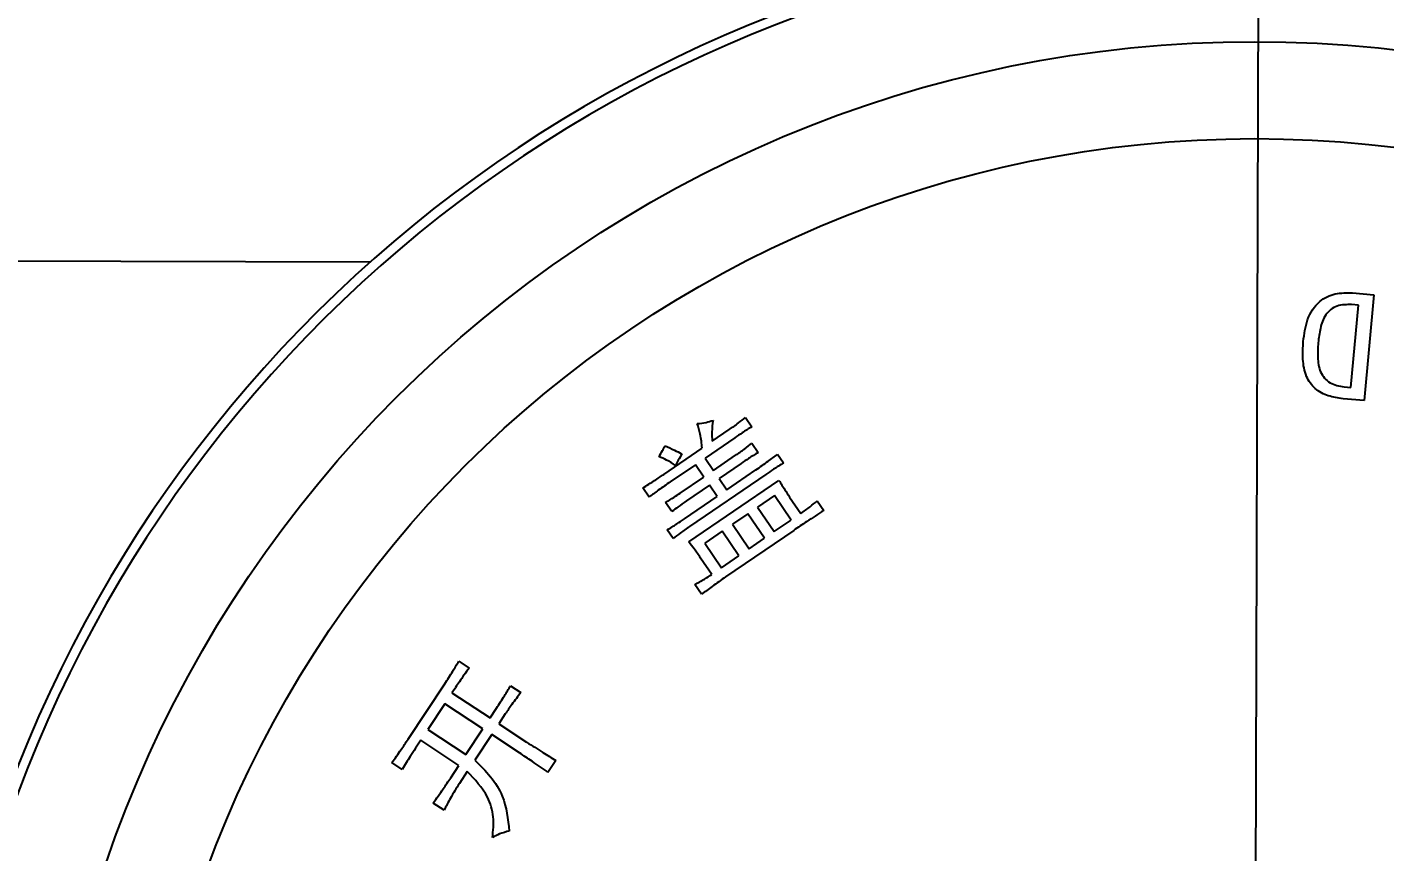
# Model space of a CAD drawing. Header units: millimetres. Extents: x 2928 to 3086, y 1537 to 1648.
# Drawn here: x 2967.46 to 2974.45, y 1622.5 to 1626.76 of the extents above; entities that cross this region are included whole.
import ezdxf

# ---------------------------------------------------------------- set-up
doc = ezdxf.new("R2010")
doc.units = ezdxf.units.MM
doc.layers.add('标注层', color=4, linetype='Continuous', lineweight=25)
doc.styles.get("Standard").update_dxf_attribs({"font": 'arial.ttf'})
doc.dimstyles.new('ISO-25', dxfattribs={"dimtxt": 2.5, "dimasz": 2.5, "dimexe": 1.25, "dimexo": 0.625, "dimtad": 1, "dimtxsty": 'Standard', "dimcen": 2.5, "dimadec": 0, "dimazin": 0, "dimtfac": 1, "dimtmove": 0, "dimatfit": 3, "dimfxl": 0, "dimarcsym": 0})

# ---------------------------------------------------------------- blocks, each defined once
blk = doc.blocks.new('*D28')
at = {"layer": 'Defpoints', "color": 0, "transparency": 16777216}
for p in [(2990.4245, 1637.2623), (2990.4245, 1632.3706), (2955.6801, 1620.4897)]:
    blk.add_point(p, dxfattribs=at)
at = {"layer": '标注层', "color": 0, "lineweight": -2, "transparency": 16777216}
for p, q in [((2955.6801, 1620.4897), (2955.6801, 1639.2623)), ((2990.4245, 1632.3706), (2990.4245, 1639.2623)), ((2959.7601, 1637.2623), (2986.3445, 1637.2623))]:
    blk.add_line(p, q, dxfattribs=at)
at = {"layer": '标注层', "color": 0, "transparency": 16777216}
for points in [[(2959.7601, 1637.9423), (2959.7601, 1636.5823), (2955.6801, 1637.2623)], [(2986.3445, 1637.9423), (2986.3445, 1636.5823), (2990.4245, 1637.2623)]]:
    blk.add_solid(points, dxfattribs=at)
at = {"layer": '标注层', "color": 0, "transparency": 16777216, "insert": (2973.0523, 1640.5745), "char_height": 3.5, "attachment_point": 5}
blk.add_mtext('345', dxfattribs=at)

msp = doc.modelspace()

# ---------------------------------------------------------------- linework, layer by layer
at = {"color": 7, "linetype": 'Continuous', "lineweight": 25}
for p, q in [((2973.7552, 1612.6531), (2973.8049, 1628.2118)), ((2966.7964, 1625.5542), (2969.2233, 1625.5465)), ((2974.2853, 1625.3865), (2974.3938, 1625.3767)), ((2974.3938, 1625.3767), (2974.3443, 1624.8311)), ((2974.2764, 1624.8983), (2974.3149, 1625.3227)), ((2974.3149, 1625.3227), (2974.2798, 1625.3258)), ((2974.2413, 1624.9015), (2974.2764, 1624.8983)), ((2974.3443, 1624.8311), (2974.2358, 1624.8409)), ((2971.1575, 1624.7437), (2971.1899, 1624.6963)), ((2970.9855, 1624.6219), (2971.0724, 1624.6815)), ((2971.1012, 1624.6393), (2970.9483, 1624.5346)), ((2971.1901, 1624.6111), (2971.2226, 1624.5637)), ((2970.7351, 1624.4504), (2970.9328, 1624.5858)), ((2970.9483, 1624.5346), (2970.9917, 1624.4713)), ((2970.9917, 1624.4713), (2971.1051, 1624.549)), ((2971.322, 1624.5544), (2971.3528, 1624.5095)), ((2970.8983, 1624.5003), (2970.7691, 1624.4118)), ((2971.2614, 1624.4508), (2970.8687, 1624.1818)), ((2970.9417, 1624.4371), (2970.8983, 1624.5003)), ((2971.1339, 1624.5068), (2971.0205, 1624.4292)), ((2971.0603, 1624.3711), (2971.2106, 1624.4741)), ((2970.6602, 1624.3334), (2970.6278, 1624.3808)), ((2970.8204, 1624.3539), (2970.9417, 1624.4371)), ((2970.9706, 1624.3949), (2970.8519, 1624.3135)), ((2970.8653, 1624.102), (2971.3291, 1624.4198)), ((2971.0103, 1624.3369), (2970.9706, 1624.3949)), ((2971.0205, 1624.4292), (2971.0603, 1624.3711)), ((2970.8416, 1624.2212), (2971.0103, 1624.3369)), ((2971.3054, 1624.3415), (2971.2184, 1624.282)), ((2971.3919, 1624.215), (2971.3054, 1624.3415)), ((2971.3843, 1624.3337), (2971.442, 1624.2493)), ((2971.5255, 1624.3141), (2971.5598, 1624.264)), ((2970.7772, 1624.2585), (2970.7448, 1624.3059)), ((2971.1683, 1624.2476), (2971.0892, 1624.1934)), ((2971.2549, 1624.1211), (2971.1683, 1624.2476)), ((2971.2184, 1624.282), (2971.305, 1624.1555)), ((2971.0892, 1624.1934), (2971.1758, 1624.0669)), ((2971.305, 1624.1555), (2971.3919, 1624.215)), ((2970.7835, 1624.1194), (2970.7527, 1624.1643)), ((2971.0365, 1624.1573), (2970.9469, 1624.096)), ((2971.1231, 1624.0307), (2971.0365, 1624.1573)), ((2971.405, 1624.162), (2971.0545, 1623.9219)), ((2971.1758, 1624.0669), (2971.2549, 1624.1211)), ((2970.9469, 1624.096), (2971.0335, 1623.9695)), ((2971.0335, 1623.9695), (2971.1231, 1624.0307)), ((2970.9834, 1623.9351), (2970.9256, 1624.0194)), ((2970.9299, 1623.8324), (2970.8955, 1623.8825)), ((2969.6794, 1623.4873), (2969.7324, 1623.4522)), ((2969.4179, 1623.0847), (2969.6069, 1623.3713)), ((2969.9462, 1623.3608), (2969.9993, 1623.3259)), ((2969.6074, 1623.2683), (2969.52, 1623.1356)), ((2969.8038, 1623.1388), (2969.6074, 1623.2683)), ((2969.6441, 1623.3239), (2969.8405, 1623.1945)), ((2969.8405, 1623.1945), (2969.8737, 1623.245)), ((2969.9188, 1623.2153), (2969.8855, 1623.1648)), ((2969.52, 1623.1356), (2969.7164, 1623.0061)), ((2969.7164, 1623.0061), (2969.8038, 1623.1388)), ((2969.8855, 1623.1648), (2970.0288, 1623.0704)), ((2969.6797, 1622.9503), (2969.4833, 1623.0798)), ((2969.8488, 1623.1091), (2969.7614, 1622.9764)), ((2969.9921, 1623.0147), (2969.8488, 1623.1091)), ((2969.3879, 1622.9294), (2969.3348, 1622.9644)), ((2969.6376, 1622.8866), (2969.6797, 1622.9503)), ((2969.7229, 1622.918), (2969.6827, 1622.8569)), ((2970.1792, 1622.9752), (2970.139, 1622.9141)), ((2969.6033, 1622.719), (2969.5475, 1622.7557))]:
    msp.add_line(p, q, dxfattribs=at)
for radius in [6.25, 5.75]:
    msp.add_circle((2973.7801, 1620.4319), radius, dxfattribs=at)
for radius in [6.85, 6.8]:
    msp.add_arc((2973.7801, 1620.4319), radius, 98.55945, 171.07462, dxfattribs=at)
for points, knots in [([(2974.031, 1625.1361), (2974.0358, 1625.174), (2974.0453, 1625.2494), (2974.1029, 1625.3447), (2974.1952, 1625.388), (2974.2552, 1625.387), (2974.2853, 1625.3865)], [0, 0, 0, 0, 0.28129, 0.55958, 0.779392, 1, 1, 1, 1]), ([(2974.2798, 1625.3258), (2974.2544, 1625.3261), (2974.2162, 1625.3265), (2974.1712, 1625.3021), (2974.1371, 1625.2645), (2974.1166, 1625.2036), (2974.1106, 1625.1541), (2974.1076, 1625.1292)], [0, 0, 0, 0, 0.249177, 0.374265, 0.499291, 0.749143, 1, 1, 1, 1]), ([(2974.2358, 1624.8409), (2974.2102, 1624.8445), (2974.1591, 1624.8516), (2974.0885, 1624.8884), (2974.0407, 1624.9583), (2974.0259, 1625.0451), (2974.0293, 1625.1057), (2974.031, 1625.1361)], [0, 0, 0, 0, 0.187084, 0.373447, 0.559263, 0.779302, 1, 1, 1, 1]), ([(2974.1076, 1625.1292), (2974.1061, 1625.1041), (2974.1031, 1625.0539), (2974.1123, 1624.9898), (2974.1387, 1624.9461), (2974.1781, 1624.9127), (2974.2161, 1624.906), (2974.2413, 1624.9015)], [0, 0, 0, 0, 0.25087, 0.500814, 0.625883, 0.750938, 1, 1, 1, 1]), ([(2971.0724, 1624.6815), (2971.0885, 1624.6927), (2971.1173, 1624.7129), (2971.1452, 1624.7343), (2971.1575, 1624.7437)], [0, 0, 0, 0, 0.559984, 1, 1, 1, 1]), ([(2970.9081, 1624.7122), (2970.9236, 1624.7137), (2970.9514, 1624.7164), (2970.9777, 1624.7253), (2970.9894, 1624.7292)], [0, 0, 0, 0, 0.5596785, 1, 1, 1, 1]), ([(2970.9328, 1624.5858), (2970.9306, 1624.6099), (2970.9268, 1624.6529), (2970.9138, 1624.6941), (2970.9081, 1624.7122)], [0, 0, 0, 0, 0.559567, 1, 1, 1, 1]), ([(2970.9894, 1624.7292), (2970.9867, 1624.7093), (2970.982, 1624.6736), (2970.9844, 1624.6377), (2970.9855, 1624.6219)], [0, 0, 0, 0, 0.558903, 1, 1, 1, 1]), ([(2971.1899, 1624.6963), (2971.1732, 1624.686), (2971.1432, 1624.6676), (2971.1141, 1624.6479), (2971.1012, 1624.6393)], [0, 0, 0, 0, 0.559992, 1, 1, 1, 1]), ([(2970.7108, 1624.5422), (2970.7169, 1624.5525), (2970.728, 1624.5709), (2970.7377, 1624.59), (2970.742, 1624.5984)], [0, 0, 0, 0, 0.560011, 1, 1, 1, 1]), ([(2970.742, 1624.5984), (2970.7582, 1624.5908), (2970.7872, 1624.5772), (2970.8159, 1624.5632), (2970.8285, 1624.5571)], [0, 0, 0, 0, 0.560004, 1, 1, 1, 1]), ([(2971.1051, 1624.549), (2971.1212, 1624.5603), (2971.1499, 1624.5804), (2971.1779, 1624.6017), (2971.1901, 1624.6111)], [0, 0, 0, 0, 0.559996, 1, 1, 1, 1]), ([(2970.7964, 1624.4963), (2970.7812, 1624.5064), (2970.7541, 1624.5244), (2970.724, 1624.5367), (2970.7108, 1624.5422)], [0, 0, 0, 0, 0.559904, 1, 1, 1, 1]), ([(2970.8285, 1624.5571), (2970.8224, 1624.5458), (2970.8113, 1624.5257), (2970.801, 1624.5053), (2970.7964, 1624.4963)], [0, 0, 0, 0, 0.559999, 1, 1, 1, 1]), ([(2971.2226, 1624.5637), (2971.2058, 1624.5534), (2971.1759, 1624.535), (2971.1467, 1624.5154), (2971.1339, 1624.5068)], [0, 0, 0, 0, 0.560004, 1, 1, 1, 1]), ([(2971.2106, 1624.4741), (2971.2316, 1624.4888), (2971.2691, 1624.5151), (2971.3058, 1624.5424), (2971.322, 1624.5544)], [0, 0, 0, 0, 0.559994, 1, 1, 1, 1]), ([(2970.6278, 1624.3808), (2970.648, 1624.3934), (2970.6842, 1624.4159), (2970.7195, 1624.4399), (2970.7351, 1624.4504)], [0, 0, 0, 0, 0.559996, 1, 1, 1, 1]), ([(2971.3528, 1624.5095), (2971.3356, 1624.4988), (2971.3049, 1624.4796), (2971.2747, 1624.4596), (2971.2614, 1624.4508)], [0, 0, 0, 0, 0.560004, 1, 1, 1, 1]), ([(2970.7691, 1624.4118), (2970.7485, 1624.3976), (2970.7116, 1624.3722), (2970.6759, 1624.3452), (2970.6602, 1624.3334)], [0, 0, 0, 0, 0.56, 1, 1, 1, 1]), ([(2971.3291, 1624.4198), (2971.3391, 1624.4035), (2971.357, 1624.3745), (2971.3759, 1624.3461), (2971.3843, 1624.3337)], [0, 0, 0, 0, 0.5600078, 1, 1, 1, 1]), ([(2970.7448, 1624.3059), (2970.7591, 1624.3146), (2970.7846, 1624.3301), (2970.8095, 1624.3466), (2970.8204, 1624.3539)], [0, 0, 0, 0, 0.5599981, 1, 1, 1, 1]), ([(2970.8519, 1624.3135), (2970.8377, 1624.3035), (2970.8125, 1624.2857), (2970.788, 1624.2668), (2970.7772, 1624.2585)], [0, 0, 0, 0, 0.55999, 1, 1, 1, 1]), ([(2971.442, 1624.2493), (2971.4582, 1624.2606), (2971.4872, 1624.2808), (2971.5138, 1624.3039), (2971.5255, 1624.3141)], [0, 0, 0, 0, 0.560031, 1, 1, 1, 1]), ([(2971.5598, 1624.264), (2971.5306, 1624.2454), (2971.4785, 1624.2122), (2971.4275, 1624.1773), (2971.405, 1624.162)], [0, 0, 0, 0, 0.559987, 1, 1, 1, 1]), ([(2970.7527, 1624.1643), (2970.7696, 1624.1745), (2970.7997, 1624.1927), (2970.8288, 1624.2125), (2970.8416, 1624.2212)], [0, 0, 0, 0, 0.559979, 1, 1, 1, 1]), ([(2970.8687, 1624.1818), (2970.8525, 1624.1705), (2970.8237, 1624.1504), (2970.7958, 1624.1289), (2970.7835, 1624.1194)], [0, 0, 0, 0, 0.559986, 1, 1, 1, 1]), ([(2970.9256, 1624.0194), (2970.9147, 1624.0351), (2970.8952, 1624.0631), (2970.8744, 1624.0901), (2970.8653, 1624.102)], [0, 0, 0, 0, 0.559991, 1, 1, 1, 1]), ([(2970.8955, 1623.8825), (2970.9124, 1623.8916), (2970.9424, 1623.9078), (2970.9709, 1623.9268), (2970.9834, 1623.9351)], [0, 0, 0, 0, 0.559949, 1, 1, 1, 1]), ([(2971.0545, 1623.9219), (2971.0309, 1623.9056), (2970.9888, 1623.8766), (2970.9479, 1623.8459), (2970.9299, 1623.8324)], [0, 0, 0, 0, 0.559998, 1, 1, 1, 1]), ([(2969.6069, 1623.3713), (2969.6207, 1623.3928), (2969.6454, 1623.4311), (2969.669, 1623.4701), (2969.6794, 1623.4873)], [0, 0, 0, 0, 0.559996, 1, 1, 1, 1]), ([(2969.7324, 1623.4522), (2969.7156, 1623.4286), (2969.6854, 1623.3862), (2969.6567, 1623.343), (2969.6441, 1623.3239)], [0, 0, 0, 0, 0.559994, 1, 1, 1, 1]), ([(2969.8737, 1623.245), (2969.8876, 1623.2664), (2969.9124, 1623.3046), (2969.9359, 1623.3436), (2969.9462, 1623.3608)], [0, 0, 0, 0, 0.559997, 1, 1, 1, 1]), ([(2969.9993, 1623.3259), (2969.9836, 1623.3057), (2969.9556, 1623.2697), (2969.93, 1623.2319), (2969.9188, 1623.2153)], [0, 0, 0, 0, 0.5599976, 1, 1, 1, 1]), ([(2969.3348, 1622.9644), (2969.3507, 1622.9866), (2969.379, 1623.0263), (2969.406, 1623.0669), (2969.4179, 1623.0847)], [0, 0, 0, 0, 0.560001, 1, 1, 1, 1]), ([(2969.4833, 1623.0798), (2969.4651, 1623.052), (2969.4326, 1623.0023), (2969.4015, 1622.9517), (2969.3879, 1622.9294)], [0, 0, 0, 0, 0.56, 1, 1, 1, 1]), ([(2970.0288, 1623.0704), (2970.0567, 1623.0523), (2970.1065, 1623.02), (2970.157, 1622.9889), (2970.1792, 1622.9752)], [0, 0, 0, 0, 0.559999, 1, 1, 1, 1]), ([(2970.139, 1622.9141), (2970.1118, 1622.9332), (2970.0632, 1622.9673), (2970.0139, 1623.0002), (2969.9921, 1623.0147)], [0, 0, 0, 0, 0.5599994, 1, 1, 1, 1]), ([(2969.8526, 1622.5776), (2969.8565, 1622.6132), (2969.8645, 1622.6846), (2969.8264, 1622.8105), (2969.7621, 1622.8773), (2969.7229, 1622.918)], [0, 0, 0, 0, 0.280535, 0.561152, 1, 1, 1, 1]), ([(2969.7614, 1622.9764), (2969.7897, 1622.9494), (2969.8462, 1622.8954), (2969.9212, 1622.7743), (2969.9326, 1622.6733), (2969.9397, 1622.6116)], [0, 0, 0, 0, 0.280531, 0.560435, 1, 1, 1, 1]), ([(2969.5475, 1622.7557), (2969.5647, 1622.7799), (2969.5954, 1622.8231), (2969.6247, 1622.8672), (2969.6376, 1622.8866)], [0, 0, 0, 0, 0.5599945, 1, 1, 1, 1]), ([(2969.6827, 1622.8569), (2969.6667, 1622.8318), (2969.6382, 1622.787), (2969.6139, 1622.7398), (2969.6033, 1622.719)], [0, 0, 0, 0, 0.55999, 1, 1, 1, 1]), ([(2969.9397, 1622.6116), (2969.9226, 1622.6073), (2969.892, 1622.5997), (2969.8646, 1622.5844), (2969.8526, 1622.5776)], [0, 0, 0, 0, 0.559521, 1, 1, 1, 1])]:
    msp.add_open_spline(points, degree=3, knots=knots, dxfattribs=at)

# ---------------------------------------------------------------- dimensions: what is measured, and where the dimension line sits
at = {"layer": '标注层'}
dim = msp.add_linear_dim(base=(2990.4245, 1637.2623), p1=(2955.6801, 1620.4897), p2=(2990.4245, 1632.3706), text='345', dimstyle='ISO-25', override={"dimtxt": 3.5, "dimasz": 4.08, "dimexe": 2, "dimexo": 0, "dimgap": 1.524, "dimtih": 1, "dimtoh": 1, "dimlfac": 10, "dimzin": 0, "dimadec": 2, "dimtzin": 0}, dxfattribs=at)
dim.commit()
dim.dimension.update_dxf_attribs({"geometry": '*D28', "text_midpoint": (2973.0523, 1640.5745)})

doc.saveas('drawing.dxf')
